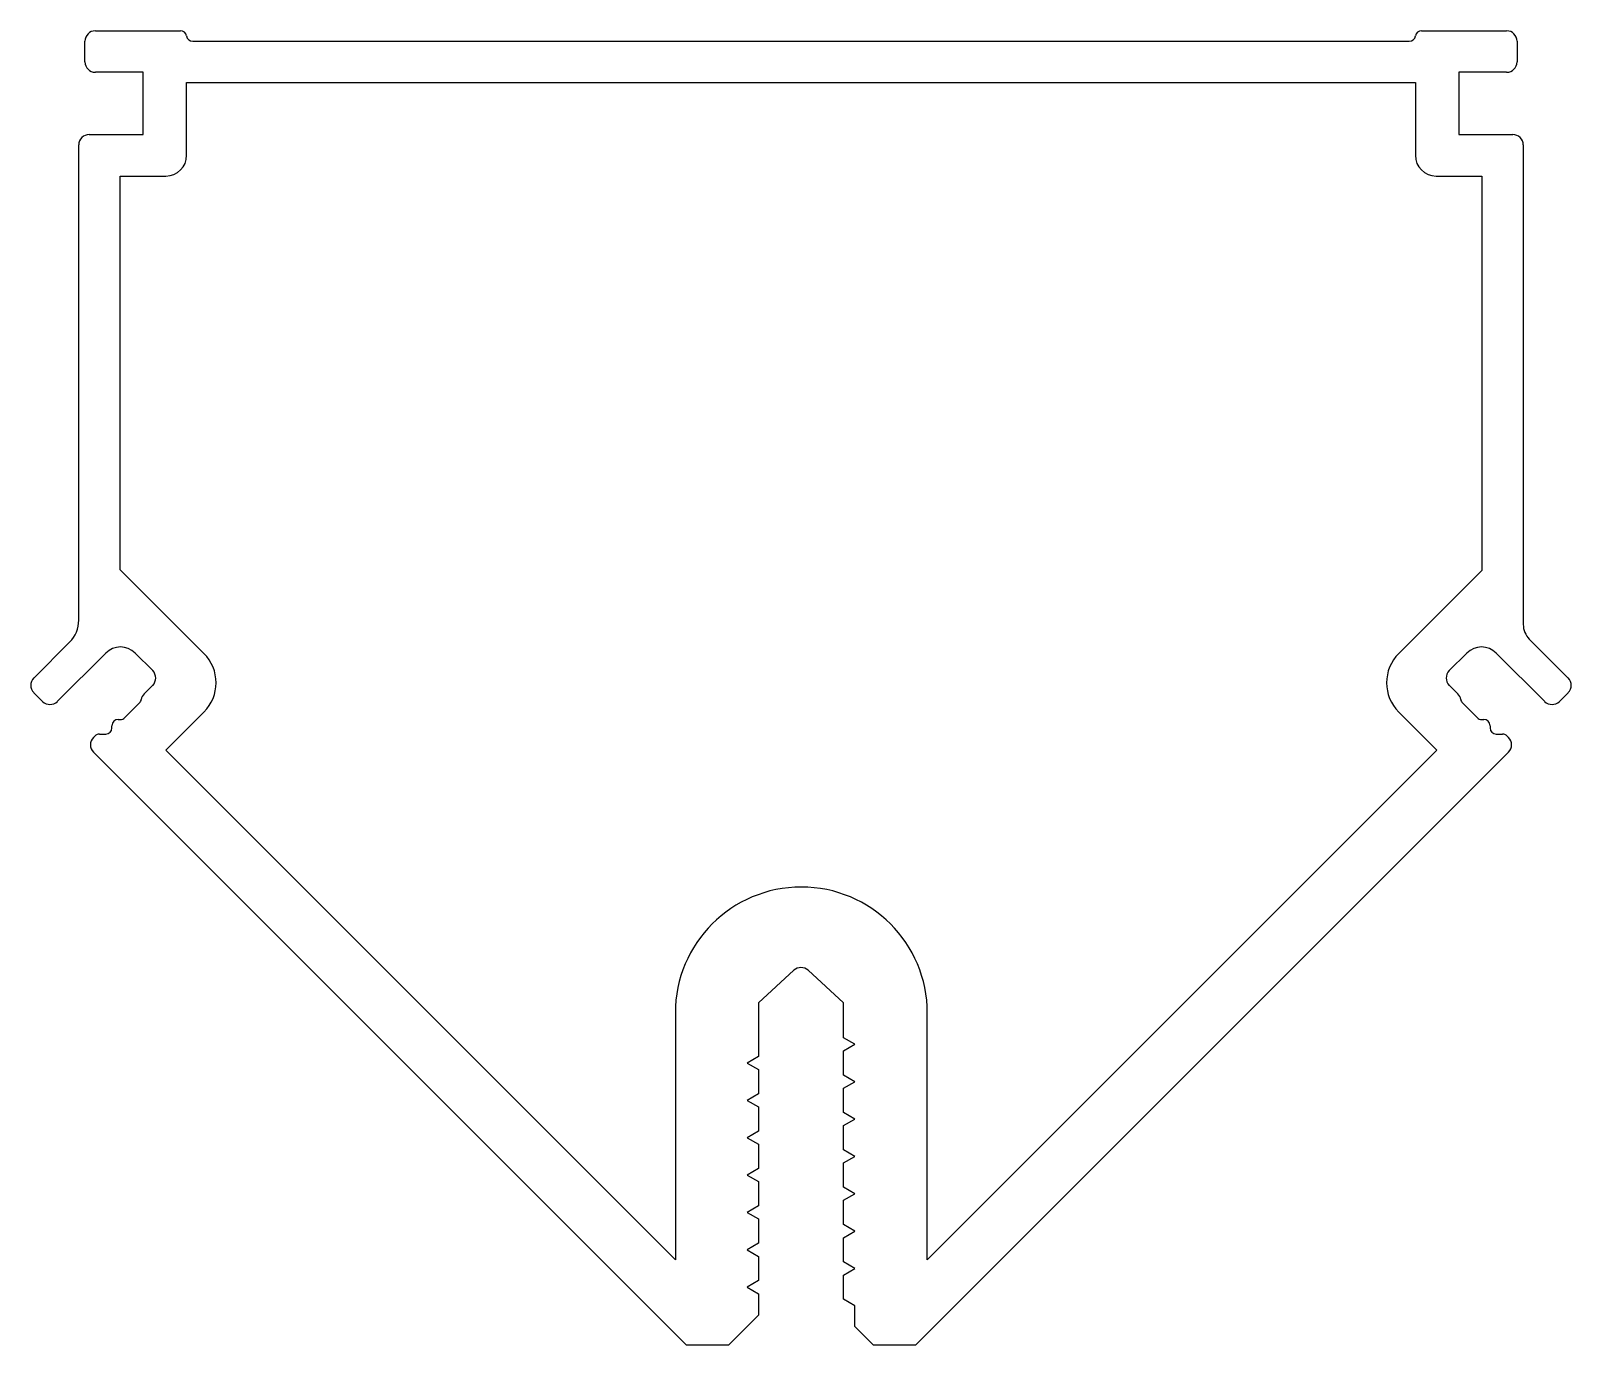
# Model space of a CAD drawing. Extents: x 1979.4 to 2053.6, y 1413.3 to 1476.6.
import ezdxf

# ---------------------------------------------------------------- set-up
doc = ezdxf.new("R2010")
doc.units = 0
doc.layers.get('0').update_dxf_attribs({"linetype": 'CONTINUOUS'})

msp = doc.modelspace()

# ---------------------------------------------------------------- linework, layer by layer
for p, q in [((1982.524, 1476.617), (1986.623, 1476.617)), ((2046.425, 1476.617), (2050.524, 1476.617)), ((1982.024, 1475.117), (1982.024, 1476.117)), ((1987.215, 1476.117), (2045.833, 1476.117)), ((2051.024, 1476.117), (2051.024, 1475.117)), ((1984.824, 1474.617), (1982.524, 1474.617)), ((1984.824, 1471.617), (1984.824, 1474.617)), ((1986.923, 1470.617), (1986.923, 1474.117)), ((1986.923, 1474.117), (2046.125, 1474.117)), ((2046.125, 1474.117), (2046.125, 1470.617)), ((2048.224, 1474.617), (2048.224, 1471.617)), ((2050.524, 1474.617), (2048.224, 1474.617)), ((1981.724, 1448.211), (1981.724, 1471.117)), ((1982.224, 1471.617), (1984.824, 1471.617)), ((2048.224, 1471.617), (2050.824, 1471.617)), ((2051.324, 1471.117), (2051.324, 1448.004)), ((1983.724, 1450.64), (1983.724, 1469.617)), ((1983.724, 1469.617), (1985.923, 1469.617)), ((2047.125, 1469.617), (2049.324, 1469.617)), ((2049.324, 1469.617), (2049.324, 1450.608)), ((1987.753, 1446.611), (1983.724, 1450.64)), ((2049.324, 1450.608), (2045.326, 1446.611)), ((1979.56, 1445.425), (1981.285, 1447.15)), ((1983.025, 1446.627), (1980.691, 1444.294)), ((1985.287, 1445.779), (1984.439, 1446.627)), ((2048.609, 1446.627), (2047.761, 1445.779)), ((2052.357, 1444.294), (2050.023, 1446.627)), ((2051.617, 1447.297), (2053.488, 1445.425)), ((1979.984, 1444.294), (1979.56, 1444.718)), ((1984.875, 1444.66), (1985.287, 1445.072)), ((2047.761, 1445.072), (2048.173, 1444.66)), ((2053.488, 1444.718), (2053.064, 1444.294)), ((1983.944, 1443.514), (1984.651, 1444.221)), ((1985.915, 1441.944), (1987.753, 1443.782)), ((2045.326, 1443.782), (2047.165, 1441.944)), ((2048.397, 1444.221), (2049.104, 1443.514)), ((1983.325, 1443.019), (1983.325, 1443.126)), ((1983.625, 1443.426), (1983.732, 1443.426)), ((2049.316, 1443.426), (2049.423, 1443.426)), ((2049.723, 1443.126), (2049.723, 1443.019)), ((1982.431, 1442.555), (1982.507, 1442.631)), ((1982.72, 1442.719), (1983.025, 1442.719)), ((2050.023, 1442.719), (2050.328, 1442.719)), ((2050.541, 1442.631), (2050.617, 1442.554)), ((2011.01, 1413.27), (1982.431, 1441.847)), ((2010.469, 1417.389), (1985.915, 1441.944)), ((2050.617, 1441.847), (2022.038, 1413.27)), ((2047.165, 1441.944), (2022.61, 1417.389)), ((2016.186, 1431.338), (2014.474, 1429.769)), ((2018.574, 1429.769), (2016.862, 1431.338)), ((2014.474, 1429.769), (2014.474, 1427.187)), ((2018.574, 1428.087), (2018.574, 1429.769)), ((2010.469, 1429.28), (2010.469, 1417.389)), ((2022.61, 1417.389), (2022.61, 1429.28)), ((2019.124, 1427.77), (2018.574, 1428.087)), ((2018.574, 1427.452), (2019.124, 1427.77)), ((2018.574, 1426.287), (2018.574, 1427.452)), ((2014.474, 1427.187), (2013.924, 1426.87)), ((2013.924, 1426.87), (2014.474, 1426.552)), ((2014.474, 1426.552), (2014.474, 1425.387)), ((2019.124, 1425.97), (2018.574, 1426.287)), ((2018.574, 1425.652), (2019.124, 1425.97)), ((2014.474, 1425.387), (2013.924, 1425.07)), ((2013.924, 1425.07), (2014.474, 1424.752)), ((2018.574, 1424.487), (2018.574, 1425.652)), ((2014.474, 1424.752), (2014.474, 1423.587)), ((2019.124, 1424.17), (2018.574, 1424.487)), ((2014.474, 1423.587), (2013.924, 1423.27)), ((2018.574, 1423.852), (2019.124, 1424.17)), ((2018.574, 1422.687), (2018.574, 1423.852)), ((2013.924, 1423.27), (2014.474, 1422.952)), ((2014.474, 1422.952), (2014.474, 1421.787)), ((2019.124, 1422.37), (2018.574, 1422.687)), ((2018.574, 1422.052), (2019.124, 1422.37)), ((2014.474, 1421.787), (2013.924, 1421.47)), ((2013.924, 1421.47), (2014.474, 1421.152)), ((2018.574, 1420.887), (2018.574, 1422.052)), ((2014.474, 1421.152), (2014.474, 1419.987)), ((2019.124, 1420.57), (2018.574, 1420.887)), ((2014.474, 1419.987), (2013.924, 1419.67)), ((2018.574, 1420.252), (2019.124, 1420.57)), ((2018.574, 1419.087), (2018.574, 1420.252)), ((2013.924, 1419.67), (2014.474, 1419.352)), ((2014.474, 1419.352), (2014.474, 1418.187)), ((2019.124, 1418.77), (2018.574, 1419.087)), ((2018.574, 1418.452), (2019.124, 1418.77)), ((2018.574, 1417.287), (2018.574, 1418.452)), ((2014.474, 1418.187), (2013.924, 1417.87)), ((2013.924, 1417.87), (2014.474, 1417.552)), ((2014.474, 1417.552), (2014.474, 1416.387)), ((2019.124, 1416.97), (2018.574, 1417.287)), ((2018.574, 1416.652), (2019.124, 1416.97)), ((2014.474, 1416.387), (2013.924, 1416.07)), ((2018.574, 1415.487), (2018.574, 1416.652)), ((2013.924, 1416.07), (2014.474, 1415.752)), ((2014.474, 1415.752), (2014.474, 1414.72)), ((2019.124, 1415.17), (2018.574, 1415.487)), ((2014.474, 1414.72), (2013.024, 1413.27)), ((2019.124, 1414.17), (2019.124, 1415.17)), ((2020.024, 1413.27), (2019.124, 1414.17)), ((2013.024, 1413.27), (2011.01, 1413.27)), ((2022.038, 1413.27), (2020.024, 1413.27))]:
    msp.add_line(p, q)
for centre, radius, start, end in [((1982.524, 1476.117), 0.5, 90, 180), ((1986.623, 1476.317), 0.3, 9.59407, 90), ((1987.215, 1476.417), 0.3, 189.59407, 270), ((2045.833, 1476.417), 0.3, 270, 350.40593), ((2046.425, 1476.317), 0.3, 90, 170.40593), ((2050.524, 1476.117), 0.5, 360, 90), ((1982.524, 1475.117), 0.5, 180, 270), ((2050.524, 1475.117), 0.5, 270, 360), ((1982.224, 1471.117), 0.5, 90, 179.99963), ((2050.824, 1471.117), 0.5, 0, 90), ((1985.923, 1470.617), 1, 270, 0), ((2047.125, 1470.617), 1, 180, 270), ((1980.224, 1448.211), 1.5, 315, 359.99963), ((2052.324, 1448.004), 1, 180, 225), ((1983.732, 1445.92), 1, 45, 135), ((1986.339, 1445.196), 2, 315, 45), ((2046.74, 1445.196), 2, 135, 225), ((2049.316, 1445.92), 1, 45, 135), ((1979.913, 1445.072), 0.5, 135, 225), ((1984.934, 1445.425), 0.5, 315, 45), ((2048.114, 1445.425), 0.5, 135, 225), ((2053.135, 1445.072), 0.5, 315, 45), ((1984.439, 1444.433), 0.3, 315, 350.83955), ((1985.229, 1444.306), 0.5, 134.99999, 170.83955), ((2047.819, 1444.306), 0.5, 9.16045, 45.00001), ((2048.609, 1444.433), 0.3, 189.16046, 225), ((1980.338, 1444.648), 0.5, 225, 315), ((2052.71, 1444.648), 0.5, 225, 315), ((1983.025, 1443.019), 0.3, 270, 0), ((1983.625, 1443.126), 0.3, 90, 180), ((1983.732, 1443.726), 0.3, 270, 315), ((2049.316, 1443.726), 0.3, 225, 270), ((2049.423, 1443.126), 0.3, 0, 90), ((2050.023, 1443.019), 0.3, 180, 270), ((1982.784, 1442.201), 0.5, 135, 225), ((1982.72, 1442.419), 0.3, 90, 135), ((2050.328, 1442.419), 0.3, 45, 90), ((2050.264, 1442.201), 0.5, 315, 45), ((2016.54, 1429.28), 6.071, 0, 180), ((2016.524, 1430.97), 0.5, 47.5, 132.5)]:
    msp.add_arc(centre, radius, start, end)

doc.saveas('drawing.dxf')
